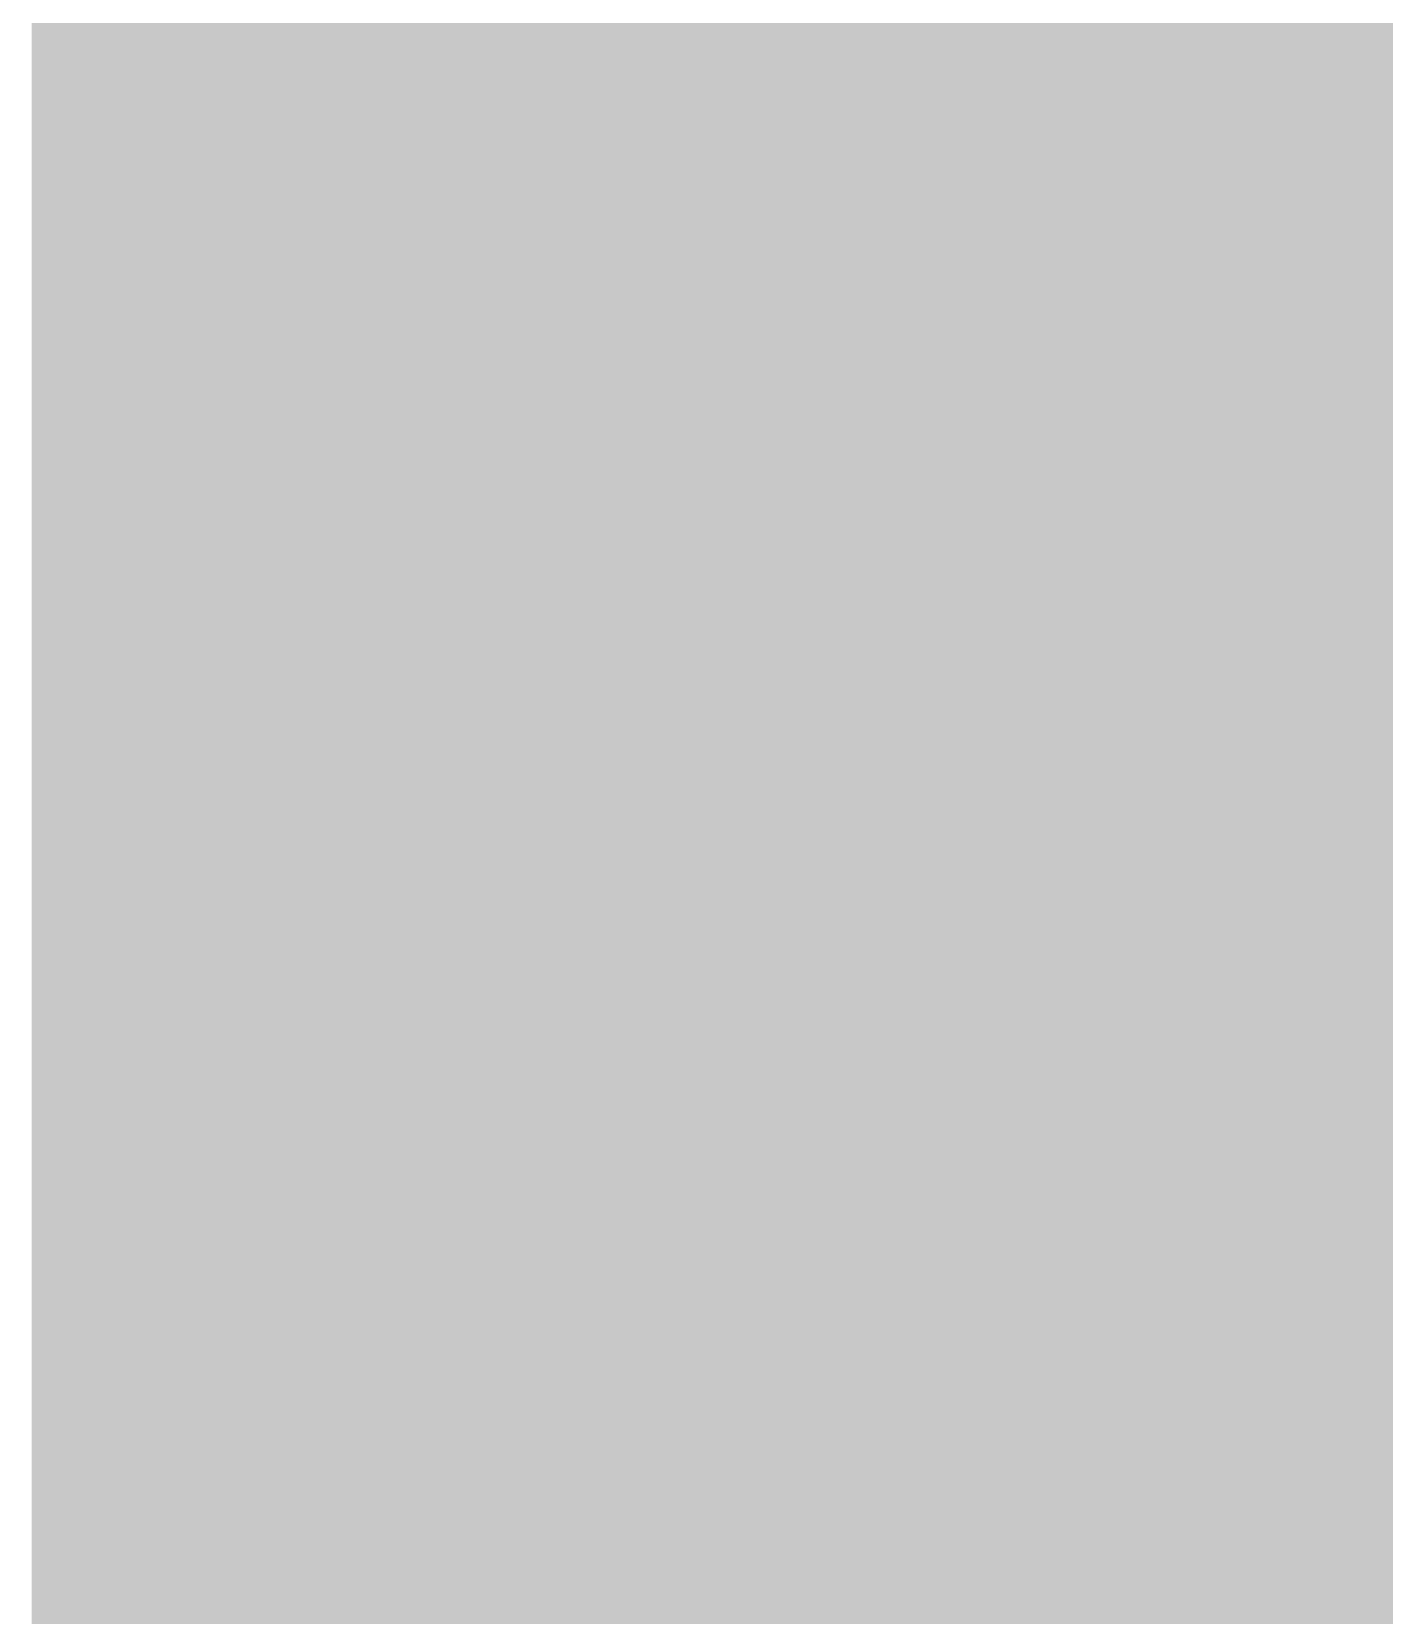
# Model space of a CAD drawing. Extents: x -0.1 to 65.1, y -1.2 to 30.1.
# Drawn here: x 34.795 to 35.0877, y 5.6083 to 5.9512 of the extents above; entities that cross this region are included whole.
import ezdxf

# ---------------------------------------------------------------- set-up
doc = ezdxf.new("R2010")
doc.units = 0
doc.header["$MEASUREMENT"] = 0
doc.layers.get('0').update_dxf_attribs({"linetype": 'CONTINUOUS'})
doc.layers.add('2D_LINE_126', color=7, linetype='CONTINUOUS')

# ---------------------------------------------------------------- blocks, each defined once
blk = doc.blocks.new('DRAWING_63')
at = {"layer": '2D_LINE_126', "const_width": 0.0254}
for points in [[(4.4577, -1.90881), (4.4577, -1.89738), (4.4577, -1.88595), (4.4577, -1.87452), (4.4577, -1.86309), (4.4577, -1.85166), (4.4577, -1.84023), (4.4577, -1.8288), (4.4577, -1.81737), (4.4577, -1.80594), (4.4577, -1.79451), (4.4577, -1.78308), (4.4577, -1.77165), (4.4577, -1.76022), (4.4577, -1.74879), (4.4577, -1.73736), (4.4577, -1.72593), (4.4577, -1.7145), (4.4577, -1.70307), (4.4577, -1.69164), (4.4577, -1.68021), (4.4577, -1.66878), (4.4577, -1.65735), (4.4577, -1.64592), (4.4577, -1.63449), (4.4577, -1.62306), (4.4577, -1.61163), (4.4577, -1.6002), (4.4577, -1.58877), (4.4577, -1.57734), (4.4577, -1.56591), (4.4577, -1.55448), (4.4577, -1.54305), (4.4577, -1.53162)], [(4.46913, -1.90881), (4.46913, -1.89738), (4.46913, -1.88595), (4.46913, -1.87452), (4.46913, -1.86309), (4.46913, -1.85166), (4.46913, -1.84023), (4.46913, -1.8288), (4.46913, -1.81737), (4.46913, -1.80594), (4.46913, -1.79451), (4.46913, -1.78308), (4.46913, -1.77165), (4.46913, -1.76022), (4.46913, -1.74879), (4.46913, -1.73736), (4.46913, -1.72593), (4.46913, -1.7145), (4.46913, -1.70307), (4.46913, -1.69164), (4.46913, -1.68021), (4.46913, -1.66878), (4.46913, -1.65735), (4.46913, -1.64592), (4.46913, -1.63449), (4.46913, -1.62306), (4.46913, -1.61163), (4.46913, -1.6002), (4.46913, -1.58877), (4.46913, -1.57734), (4.46913, -1.56591), (4.46913, -1.55448), (4.46913, -1.54305), (4.46913, -1.53162)], [(4.48056, -1.90881), (4.48056, -1.89738), (4.48056, -1.88595), (4.48056, -1.87452), (4.48056, -1.86309), (4.48056, -1.85166), (4.48056, -1.84023), (4.48056, -1.8288), (4.48056, -1.81737), (4.48056, -1.80594), (4.48056, -1.79451), (4.48056, -1.78308), (4.48056, -1.77165), (4.48056, -1.76022), (4.48056, -1.74879), (4.48056, -1.73736), (4.48056, -1.72593), (4.48056, -1.7145), (4.48056, -1.70307), (4.48056, -1.69164), (4.48056, -1.68021), (4.48056, -1.66878), (4.48056, -1.65735), (4.48056, -1.64592), (4.48056, -1.63449), (4.48056, -1.62306), (4.48056, -1.61163), (4.48056, -1.6002), (4.48056, -1.58877), (4.48056, -1.57734), (4.48056, -1.56591), (4.48056, -1.55448), (4.48056, -1.54305), (4.48056, -1.53162)], [(4.49199, -1.90881), (4.49199, -1.89738), (4.49199, -1.88595), (4.49199, -1.87452), (4.49199, -1.86309), (4.49199, -1.85166), (4.49199, -1.84023), (4.49199, -1.8288), (4.49199, -1.81737), (4.49199, -1.80594), (4.49199, -1.79451), (4.49199, -1.78308), (4.49199, -1.77165), (4.49199, -1.76022), (4.49199, -1.74879), (4.49199, -1.73736), (4.49199, -1.72593), (4.49199, -1.7145), (4.49199, -1.70307), (4.49199, -1.69164), (4.49199, -1.68021), (4.49199, -1.66878), (4.49199, -1.65735), (4.49199, -1.64592), (4.49199, -1.63449), (4.49199, -1.62306), (4.49199, -1.61163), (4.49199, -1.6002), (4.49199, -1.58877), (4.49199, -1.57734), (4.49199, -1.56591), (4.49199, -1.55448), (4.49199, -1.54305), (4.49199, -1.53162)], [(4.50342, -1.90881), (4.50342, -1.89738), (4.50342, -1.88595), (4.50342, -1.87452), (4.50342, -1.86309), (4.50342, -1.85166), (4.50342, -1.84023), (4.50342, -1.8288), (4.50342, -1.81737), (4.50342, -1.80594), (4.50342, -1.79451), (4.50342, -1.78308), (4.50342, -1.77165), (4.50342, -1.76022), (4.50342, -1.74879), (4.50342, -1.73736), (4.50342, -1.72593), (4.50342, -1.7145), (4.50342, -1.70307), (4.50342, -1.69164), (4.50342, -1.68021), (4.50342, -1.66878), (4.50342, -1.65735), (4.50342, -1.64592), (4.50342, -1.63449), (4.50342, -1.62306), (4.50342, -1.61163), (4.50342, -1.6002), (4.50342, -1.58877), (4.50342, -1.57734), (4.50342, -1.56591), (4.50342, -1.55448), (4.50342, -1.54305), (4.50342, -1.53162)], [(4.51485, -1.90881), (4.51485, -1.89738), (4.51485, -1.88595), (4.51485, -1.87452), (4.51485, -1.86309), (4.51485, -1.85166), (4.51485, -1.84023), (4.51485, -1.8288), (4.51485, -1.81737), (4.51485, -1.80594), (4.51485, -1.79451), (4.51485, -1.78308), (4.51485, -1.77165), (4.51485, -1.76022), (4.51485, -1.74879), (4.51485, -1.73736), (4.51485, -1.72593), (4.51485, -1.7145), (4.51485, -1.70307), (4.51485, -1.69164), (4.51485, -1.68021), (4.51485, -1.66878), (4.51485, -1.65735), (4.51485, -1.64592), (4.51485, -1.63449), (4.51485, -1.62306), (4.51485, -1.61163), (4.51485, -1.6002), (4.51485, -1.58877), (4.51485, -1.57734), (4.51485, -1.56591), (4.51485, -1.55448), (4.51485, -1.54305), (4.51485, -1.53162)], [(4.52628, -1.90881), (4.52628, -1.89738), (4.52628, -1.88595), (4.52628, -1.87452), (4.52628, -1.86309), (4.52628, -1.85166), (4.52628, -1.84023), (4.52628, -1.8288), (4.52628, -1.81737), (4.52628, -1.80594), (4.52628, -1.79451), (4.52628, -1.78308), (4.52628, -1.77165), (4.52628, -1.76022), (4.52628, -1.74879), (4.52628, -1.73736), (4.52628, -1.72593), (4.52628, -1.7145), (4.52628, -1.70307), (4.52628, -1.69164), (4.52628, -1.68021), (4.52628, -1.66878), (4.52628, -1.65735), (4.52628, -1.64592), (4.52628, -1.63449), (4.52628, -1.62306), (4.52628, -1.61163), (4.52628, -1.6002), (4.52628, -1.58877), (4.52628, -1.57734), (4.52628, -1.56591), (4.52628, -1.55448), (4.52628, -1.54305), (4.52628, -1.53162)], [(4.53771, -1.90881), (4.53771, -1.89738), (4.53771, -1.88595), (4.53771, -1.87452), (4.53771, -1.86309), (4.53771, -1.85166), (4.53771, -1.84023), (4.53771, -1.8288), (4.53771, -1.81737), (4.53771, -1.80594), (4.53771, -1.79451), (4.53771, -1.78308), (4.53771, -1.77165), (4.53771, -1.76022), (4.53771, -1.74879), (4.53771, -1.73736), (4.53771, -1.72593), (4.53771, -1.7145), (4.53771, -1.70307), (4.53771, -1.69164), (4.53771, -1.68021), (4.53771, -1.66878), (4.53771, -1.65735), (4.53771, -1.64592), (4.53771, -1.63449), (4.53771, -1.62306), (4.53771, -1.61163), (4.53771, -1.6002), (4.53771, -1.58877), (4.53771, -1.57734), (4.53771, -1.56591), (4.53771, -1.55448), (4.53771, -1.54305), (4.53771, -1.53162)], [(4.54914, -1.90881), (4.54914, -1.89738), (4.54914, -1.88595), (4.54914, -1.87452), (4.54914, -1.86309), (4.54914, -1.85166), (4.54914, -1.84023), (4.54914, -1.8288), (4.54914, -1.81737), (4.54914, -1.80594), (4.54914, -1.79451), (4.54914, -1.78308), (4.54914, -1.77165), (4.54914, -1.76022), (4.54914, -1.74879), (4.54914, -1.73736), (4.54914, -1.72593), (4.54914, -1.7145), (4.54914, -1.70307), (4.54914, -1.69164), (4.54914, -1.68021), (4.54914, -1.66878), (4.54914, -1.65735), (4.54914, -1.64592), (4.54914, -1.63449), (4.54914, -1.62306), (4.54914, -1.61163), (4.54914, -1.6002), (4.54914, -1.58877), (4.54914, -1.57734), (4.54914, -1.56591), (4.54914, -1.55448), (4.54914, -1.54305), (4.54914, -1.53162)], [(4.56057, -1.90881), (4.56057, -1.89738), (4.56057, -1.88595), (4.56057, -1.87452), (4.56057, -1.86309), (4.56057, -1.85166), (4.56057, -1.84023), (4.56057, -1.8288), (4.56057, -1.81737), (4.56057, -1.80594), (4.56057, -1.79451), (4.56057, -1.78308), (4.56057, -1.77165), (4.56057, -1.76022), (4.56057, -1.74879), (4.56057, -1.73736), (4.56057, -1.72593), (4.56057, -1.7145), (4.56057, -1.70307), (4.56057, -1.69164), (4.56057, -1.68021), (4.56057, -1.66878), (4.56057, -1.65735), (4.56057, -1.64592), (4.56057, -1.63449), (4.56057, -1.62306), (4.56057, -1.61163), (4.56057, -1.6002), (4.56057, -1.58877), (4.56057, -1.57734), (4.56057, -1.56591), (4.56057, -1.55448), (4.56057, -1.54305), (4.56057, -1.53162)], [(4.572, -1.90881), (4.572, -1.89738), (4.572, -1.88595), (4.572, -1.87452), (4.572, -1.86309), (4.572, -1.85166), (4.572, -1.84023), (4.572, -1.8288), (4.572, -1.81737), (4.572, -1.80594), (4.572, -1.79451), (4.572, -1.78308), (4.572, -1.77165), (4.572, -1.76022), (4.572, -1.74879), (4.572, -1.73736), (4.572, -1.72593), (4.572, -1.7145), (4.572, -1.70307), (4.572, -1.69164), (4.572, -1.68021), (4.572, -1.66878), (4.572, -1.65735), (4.572, -1.64592), (4.572, -1.63449), (4.572, -1.62306), (4.572, -1.61163), (4.572, -1.6002), (4.572, -1.58877), (4.572, -1.57734), (4.572, -1.56591), (4.572, -1.55448), (4.572, -1.54305), (4.572, -1.53162)], [(4.58343, -1.90881), (4.58343, -1.89738), (4.58343, -1.88595), (4.58343, -1.87452), (4.58343, -1.86309), (4.58343, -1.85166), (4.58343, -1.84023), (4.58343, -1.8288), (4.58343, -1.81737), (4.58343, -1.80594), (4.58343, -1.79451), (4.58343, -1.78308), (4.58343, -1.77165), (4.58343, -1.76022), (4.58343, -1.74879), (4.58343, -1.73736), (4.58343, -1.72593), (4.58343, -1.7145), (4.58343, -1.70307), (4.58343, -1.69164), (4.58343, -1.68021), (4.58343, -1.66878), (4.58343, -1.65735), (4.58343, -1.64592), (4.58343, -1.63449), (4.58343, -1.62306), (4.58343, -1.61163), (4.58343, -1.6002), (4.58343, -1.58877), (4.58343, -1.57734), (4.58343, -1.56591), (4.58343, -1.55448), (4.58343, -1.54305), (4.58343, -1.53162)], [(4.59486, -1.90881), (4.59486, -1.89738), (4.59486, -1.88595), (4.59486, -1.87452), (4.59486, -1.86309), (4.59486, -1.85166), (4.59486, -1.84023), (4.59486, -1.8288), (4.59486, -1.81737), (4.59486, -1.80594), (4.59486, -1.79451), (4.59486, -1.78308), (4.59486, -1.77165), (4.59486, -1.76022), (4.59486, -1.74879), (4.59486, -1.73736), (4.59486, -1.72593), (4.59486, -1.7145), (4.59486, -1.70307), (4.59486, -1.69164), (4.59486, -1.68021), (4.59486, -1.66878), (4.59486, -1.65735), (4.59486, -1.64592), (4.59486, -1.63449), (4.59486, -1.62306), (4.59486, -1.61163), (4.59486, -1.6002), (4.59486, -1.58877), (4.59486, -1.57734), (4.59486, -1.56591), (4.59486, -1.55448), (4.59486, -1.54305), (4.59486, -1.53162)], [(4.60629, -1.90881), (4.60629, -1.89738), (4.60629, -1.88595), (4.60629, -1.87452), (4.60629, -1.86309), (4.60629, -1.85166), (4.60629, -1.84023), (4.60629, -1.8288), (4.60629, -1.81737), (4.60629, -1.80594), (4.60629, -1.79451), (4.60629, -1.78308), (4.60629, -1.77165), (4.60629, -1.76022), (4.60629, -1.74879), (4.60629, -1.73736), (4.60629, -1.72593), (4.60629, -1.7145), (4.60629, -1.70307), (4.60629, -1.69164), (4.60629, -1.68021), (4.60629, -1.66878), (4.60629, -1.65735), (4.60629, -1.64592), (4.60629, -1.63449), (4.60629, -1.62306), (4.60629, -1.61163), (4.60629, -1.6002), (4.60629, -1.58877), (4.60629, -1.57734), (4.60629, -1.56591), (4.60629, -1.55448), (4.60629, -1.54305), (4.60629, -1.53162)], [(4.61772, -1.90881), (4.61772, -1.89738), (4.61772, -1.88595), (4.61772, -1.87452), (4.61772, -1.86309), (4.61772, -1.85166), (4.61772, -1.84023), (4.61772, -1.8288), (4.61772, -1.81737), (4.61772, -1.80594), (4.61772, -1.79451), (4.61772, -1.78308), (4.61772, -1.77165), (4.61772, -1.76022), (4.61772, -1.74879), (4.61772, -1.73736), (4.61772, -1.72593), (4.61772, -1.7145), (4.61772, -1.70307), (4.61772, -1.69164), (4.61772, -1.68021), (4.61772, -1.66878), (4.61772, -1.65735), (4.61772, -1.64592), (4.61772, -1.63449), (4.61772, -1.62306), (4.61772, -1.61163), (4.61772, -1.6002), (4.61772, -1.58877), (4.61772, -1.57734), (4.61772, -1.56591), (4.61772, -1.55448), (4.61772, -1.54305), (4.61772, -1.53162)], [(4.62915, -1.90881), (4.62915, -1.89738), (4.62915, -1.88595), (4.62915, -1.87452), (4.62915, -1.86309), (4.62915, -1.85166), (4.62915, -1.84023), (4.62915, -1.8288), (4.62915, -1.81737), (4.62915, -1.80594), (4.62915, -1.79451), (4.62915, -1.78308), (4.62915, -1.77165), (4.62915, -1.76022), (4.62915, -1.74879), (4.62915, -1.73736), (4.62915, -1.72593), (4.62915, -1.7145), (4.62915, -1.70307), (4.62915, -1.69164), (4.62915, -1.68021), (4.62915, -1.66878), (4.62915, -1.65735), (4.62915, -1.64592), (4.62915, -1.63449), (4.62915, -1.62306), (4.62915, -1.61163), (4.62915, -1.6002), (4.62915, -1.58877), (4.62915, -1.57734), (4.62915, -1.56591), (4.62915, -1.55448), (4.62915, -1.54305), (4.62915, -1.53162)], [(4.64058, -1.90881), (4.64058, -1.89738), (4.64058, -1.88595), (4.64058, -1.87452), (4.64058, -1.86309), (4.64058, -1.85166), (4.64058, -1.84023), (4.64058, -1.8288), (4.64058, -1.81737), (4.64058, -1.80594), (4.64058, -1.79451), (4.64058, -1.78308), (4.64058, -1.77165), (4.64058, -1.76022), (4.64058, -1.74879), (4.64058, -1.73736), (4.64058, -1.72593), (4.64058, -1.7145), (4.64058, -1.70307), (4.64058, -1.69164), (4.64058, -1.68021), (4.64058, -1.66878), (4.64058, -1.65735), (4.64058, -1.64592), (4.64058, -1.63449), (4.64058, -1.62306), (4.64058, -1.61163), (4.64058, -1.6002), (4.64058, -1.58877), (4.64058, -1.57734), (4.64058, -1.56591), (4.64058, -1.55448), (4.64058, -1.54305), (4.64058, -1.53162)], [(4.65201, -1.90881), (4.65201, -1.89738), (4.65201, -1.88595), (4.65201, -1.87452), (4.65201, -1.86309), (4.65201, -1.85166), (4.65201, -1.84023), (4.65201, -1.8288), (4.65201, -1.81737), (4.65201, -1.80594), (4.65201, -1.79451), (4.65201, -1.78308), (4.65201, -1.77165), (4.65201, -1.76022), (4.65201, -1.74879), (4.65201, -1.73736), (4.65201, -1.72593), (4.65201, -1.7145), (4.65201, -1.70307), (4.65201, -1.69164), (4.65201, -1.68021), (4.65201, -1.66878), (4.65201, -1.65735), (4.65201, -1.64592), (4.65201, -1.63449), (4.65201, -1.62306), (4.65201, -1.61163), (4.65201, -1.6002), (4.65201, -1.58877), (4.65201, -1.57734), (4.65201, -1.56591), (4.65201, -1.55448), (4.65201, -1.54305), (4.65201, -1.53162)], [(4.66344, -1.90881), (4.66344, -1.89738), (4.66344, -1.88595), (4.66344, -1.87452), (4.66344, -1.86309), (4.66344, -1.85166), (4.66344, -1.84023), (4.66344, -1.8288), (4.66344, -1.81737), (4.66344, -1.80594), (4.66344, -1.79451), (4.66344, -1.78308), (4.66344, -1.77165), (4.66344, -1.76022), (4.66344, -1.74879), (4.66344, -1.73736), (4.66344, -1.72593), (4.66344, -1.7145), (4.66344, -1.70307), (4.66344, -1.69164), (4.66344, -1.68021), (4.66344, -1.66878), (4.66344, -1.65735), (4.66344, -1.64592), (4.66344, -1.63449), (4.66344, -1.62306), (4.66344, -1.61163), (4.66344, -1.6002), (4.66344, -1.58877), (4.66344, -1.57734), (4.66344, -1.56591), (4.66344, -1.55448), (4.66344, -1.54305), (4.66344, -1.53162)], [(4.67487, -1.90881), (4.67487, -1.89738), (4.67487, -1.88595), (4.67487, -1.87452), (4.67487, -1.86309), (4.67487, -1.85166), (4.67487, -1.84023), (4.67487, -1.8288), (4.67487, -1.81737), (4.67487, -1.80594), (4.67487, -1.79451), (4.67487, -1.78308), (4.67487, -1.77165), (4.67487, -1.76022), (4.67487, -1.74879), (4.67487, -1.73736), (4.67487, -1.72593), (4.67487, -1.7145), (4.67487, -1.70307), (4.67487, -1.69164), (4.67487, -1.68021), (4.67487, -1.66878), (4.67487, -1.65735), (4.67487, -1.64592), (4.67487, -1.63449), (4.67487, -1.62306), (4.67487, -1.61163), (4.67487, -1.6002), (4.67487, -1.58877), (4.67487, -1.57734), (4.67487, -1.56591), (4.67487, -1.55448), (4.67487, -1.54305), (4.67487, -1.53162)], [(4.6863, -1.90881), (4.6863, -1.89738), (4.6863, -1.88595), (4.6863, -1.87452), (4.6863, -1.86309), (4.6863, -1.85166), (4.6863, -1.84023), (4.6863, -1.8288), (4.6863, -1.81737), (4.6863, -1.80594), (4.6863, -1.79451), (4.6863, -1.78308), (4.6863, -1.77165), (4.6863, -1.76022), (4.6863, -1.74879), (4.6863, -1.73736), (4.6863, -1.72593), (4.6863, -1.7145), (4.6863, -1.70307), (4.6863, -1.69164), (4.6863, -1.68021), (4.6863, -1.66878), (4.6863, -1.65735), (4.6863, -1.64592), (4.6863, -1.63449), (4.6863, -1.62306), (4.6863, -1.61163), (4.6863, -1.6002), (4.6863, -1.58877), (4.6863, -1.57734), (4.6863, -1.56591), (4.6863, -1.55448), (4.6863, -1.54305), (4.6863, -1.53162)], [(4.74345, -1.90881), (4.74345, -1.89738), (4.74345, -1.88595), (4.74345, -1.87452), (4.74345, -1.86309), (4.74345, -1.85166), (4.74345, -1.84023), (4.74345, -1.8288), (4.74345, -1.81737), (4.74345, -1.80594), (4.74345, -1.79451), (4.74345, -1.78308), (4.74345, -1.77165), (4.74345, -1.76022), (4.74345, -1.74879), (4.74345, -1.73736), (4.74345, -1.72593), (4.74345, -1.7145), (4.74345, -1.70307), (4.74345, -1.69164), (4.74345, -1.68021), (4.74345, -1.66878), (4.74345, -1.65735), (4.74345, -1.64592), (4.74345, -1.63449), (4.74345, -1.62306), (4.74345, -1.61163), (4.74345, -1.6002), (4.74345, -1.58877), (4.74345, -1.57734), (4.74345, -1.56591), (4.74345, -1.55448), (4.74345, -1.54305), (4.74345, -1.53162)], [(4.70916, -1.90881), (4.70916, -1.89738), (4.70916, -1.88595), (4.70916, -1.87452), (4.70916, -1.86309), (4.70916, -1.85166), (4.70916, -1.84023), (4.70916, -1.8288), (4.70916, -1.81737), (4.70916, -1.80594), (4.70916, -1.79451), (4.70916, -1.78308), (4.70916, -1.77165), (4.70916, -1.76022), (4.70916, -1.74879), (4.70916, -1.73736), (4.70916, -1.72593), (4.70916, -1.7145), (4.70916, -1.70307), (4.70916, -1.69164), (4.70916, -1.68021), (4.70916, -1.66878), (4.70916, -1.65735), (4.70916, -1.64592), (4.70916, -1.63449), (4.70916, -1.62306), (4.70916, -1.61163), (4.70916, -1.6002), (4.70916, -1.58877), (4.70916, -1.57734), (4.70916, -1.56591), (4.70916, -1.55448), (4.70916, -1.54305), (4.70916, -1.53162)], [(4.72059, -1.90881), (4.72059, -1.89738), (4.72059, -1.88595), (4.72059, -1.87452), (4.72059, -1.86309), (4.72059, -1.85166), (4.72059, -1.84023), (4.72059, -1.8288), (4.72059, -1.81737), (4.72059, -1.80594), (4.72059, -1.79451), (4.72059, -1.78308), (4.72059, -1.77165), (4.72059, -1.76022), (4.72059, -1.74879), (4.72059, -1.73736), (4.72059, -1.72593), (4.72059, -1.7145), (4.72059, -1.70307), (4.72059, -1.69164), (4.72059, -1.68021), (4.72059, -1.66878), (4.72059, -1.65735), (4.72059, -1.64592), (4.72059, -1.63449), (4.72059, -1.62306), (4.72059, -1.61163), (4.72059, -1.6002), (4.72059, -1.58877), (4.72059, -1.57734), (4.72059, -1.56591), (4.72059, -1.55448), (4.72059, -1.54305), (4.72059, -1.53162)], [(4.73202, -1.90881), (4.73202, -1.89738), (4.73202, -1.88595), (4.73202, -1.87452), (4.73202, -1.86309), (4.73202, -1.85166), (4.73202, -1.84023), (4.73202, -1.8288), (4.73202, -1.81737), (4.73202, -1.80594), (4.73202, -1.79451), (4.73202, -1.78308), (4.73202, -1.77165), (4.73202, -1.76022), (4.73202, -1.74879), (4.73202, -1.73736), (4.73202, -1.72593), (4.73202, -1.7145), (4.73202, -1.70307), (4.73202, -1.69164), (4.73202, -1.68021), (4.73202, -1.66878), (4.73202, -1.65735), (4.73202, -1.64592), (4.73202, -1.63449), (4.73202, -1.62306), (4.73202, -1.61163), (4.73202, -1.6002), (4.73202, -1.58877), (4.73202, -1.57734), (4.73202, -1.56591), (4.73202, -1.55448), (4.73202, -1.54305), (4.73202, -1.53162)], [(4.75488, -1.54305), (4.74345, -1.54305), (4.73202, -1.54305), (4.72059, -1.54305), (4.70916, -1.54305), (4.69773, -1.54305), (4.69773, -1.53162)], [(4.75488, -1.55448), (4.74345, -1.55448), (4.73202, -1.55448), (4.72059, -1.55448), (4.70916, -1.55448), (4.69773, -1.55448), (4.69773, -1.54305), (4.6863, -1.54305), (4.67487, -1.54305), (4.66344, -1.54305), (4.65201, -1.54305), (4.64058, -1.54305), (4.62915, -1.54305), (4.61772, -1.54305), (4.60629, -1.54305), (4.59486, -1.54305), (4.58343, -1.54305), (4.572, -1.54305), (4.56057, -1.54305), (4.54914, -1.54305), (4.53771, -1.54305), (4.52628, -1.54305), (4.51485, -1.54305), (4.50342, -1.54305), (4.49199, -1.54305), (4.48056, -1.54305), (4.46913, -1.54305), (4.4577, -1.54305)], [(4.75488, -1.56591), (4.74345, -1.56591), (4.73202, -1.56591), (4.72059, -1.56591), (4.70916, -1.56591), (4.69773, -1.56591), (4.69773, -1.55448), (4.6863, -1.55448), (4.67487, -1.55448), (4.66344, -1.55448), (4.65201, -1.55448), (4.64058, -1.55448), (4.62915, -1.55448), (4.61772, -1.55448), (4.60629, -1.55448), (4.59486, -1.55448), (4.58343, -1.55448), (4.572, -1.55448), (4.56057, -1.55448), (4.54914, -1.55448), (4.53771, -1.55448), (4.52628, -1.55448), (4.51485, -1.55448), (4.50342, -1.55448), (4.49199, -1.55448), (4.48056, -1.55448), (4.46913, -1.55448), (4.4577, -1.55448)], [(4.75488, -1.57734), (4.74345, -1.57734), (4.73202, -1.57734), (4.72059, -1.57734), (4.70916, -1.57734), (4.69773, -1.57734), (4.69773, -1.56591), (4.6863, -1.56591), (4.67487, -1.56591), (4.66344, -1.56591), (4.65201, -1.56591), (4.64058, -1.56591), (4.62915, -1.56591), (4.61772, -1.56591), (4.60629, -1.56591), (4.59486, -1.56591), (4.58343, -1.56591), (4.572, -1.56591), (4.56057, -1.56591), (4.54914, -1.56591), (4.53771, -1.56591), (4.52628, -1.56591), (4.51485, -1.56591), (4.50342, -1.56591), (4.49199, -1.56591), (4.48056, -1.56591), (4.46913, -1.56591), (4.4577, -1.56591)], [(4.75488, -1.58877), (4.74345, -1.58877), (4.73202, -1.58877), (4.72059, -1.58877), (4.70916, -1.58877), (4.69773, -1.58877), (4.69773, -1.57734), (4.6863, -1.57734), (4.67487, -1.57734), (4.66344, -1.57734), (4.65201, -1.57734), (4.64058, -1.57734), (4.62915, -1.57734), (4.61772, -1.57734), (4.60629, -1.57734), (4.59486, -1.57734), (4.58343, -1.57734), (4.572, -1.57734), (4.56057, -1.57734), (4.54914, -1.57734), (4.53771, -1.57734), (4.52628, -1.57734), (4.51485, -1.57734), (4.50342, -1.57734), (4.49199, -1.57734), (4.48056, -1.57734), (4.46913, -1.57734), (4.4577, -1.57734)], [(4.75488, -1.6002), (4.74345, -1.6002), (4.73202, -1.6002), (4.72059, -1.6002), (4.70916, -1.6002), (4.69773, -1.6002), (4.69773, -1.58877), (4.6863, -1.58877), (4.67487, -1.58877), (4.66344, -1.58877), (4.65201, -1.58877), (4.64058, -1.58877), (4.62915, -1.58877), (4.61772, -1.58877), (4.60629, -1.58877), (4.59486, -1.58877), (4.58343, -1.58877), (4.572, -1.58877), (4.56057, -1.58877), (4.54914, -1.58877), (4.53771, -1.58877), (4.52628, -1.58877), (4.51485, -1.58877), (4.50342, -1.58877), (4.49199, -1.58877), (4.48056, -1.58877), (4.46913, -1.58877), (4.4577, -1.58877)], [(4.75488, -1.61163), (4.74345, -1.61163), (4.73202, -1.61163), (4.72059, -1.61163), (4.70916, -1.61163), (4.69773, -1.61163), (4.69773, -1.6002), (4.6863, -1.6002), (4.67487, -1.6002), (4.66344, -1.6002), (4.65201, -1.6002), (4.64058, -1.6002), (4.62915, -1.6002), (4.61772, -1.6002), (4.60629, -1.6002), (4.59486, -1.6002), (4.58343, -1.6002), (4.572, -1.6002), (4.56057, -1.6002), (4.54914, -1.6002), (4.53771, -1.6002), (4.52628, -1.6002), (4.51485, -1.6002), (4.50342, -1.6002), (4.49199, -1.6002), (4.48056, -1.6002), (4.46913, -1.6002), (4.4577, -1.6002)], [(4.75488, -1.62306), (4.74345, -1.62306), (4.73202, -1.62306), (4.72059, -1.62306), (4.70916, -1.62306), (4.69773, -1.62306), (4.69773, -1.61163), (4.6863, -1.61163), (4.67487, -1.61163), (4.66344, -1.61163), (4.65201, -1.61163), (4.64058, -1.61163), (4.62915, -1.61163), (4.61772, -1.61163), (4.60629, -1.61163), (4.59486, -1.61163), (4.58343, -1.61163), (4.572, -1.61163), (4.56057, -1.61163), (4.54914, -1.61163), (4.53771, -1.61163), (4.52628, -1.61163), (4.51485, -1.61163), (4.50342, -1.61163), (4.49199, -1.61163), (4.48056, -1.61163), (4.46913, -1.61163), (4.4577, -1.61163)], [(4.75488, -1.63449), (4.74345, -1.63449), (4.73202, -1.63449), (4.72059, -1.63449), (4.70916, -1.63449), (4.69773, -1.63449), (4.69773, -1.62306), (4.6863, -1.62306), (4.67487, -1.62306), (4.66344, -1.62306), (4.65201, -1.62306), (4.64058, -1.62306), (4.62915, -1.62306), (4.61772, -1.62306), (4.60629, -1.62306), (4.59486, -1.62306), (4.58343, -1.62306), (4.572, -1.62306), (4.56057, -1.62306), (4.54914, -1.62306), (4.53771, -1.62306), (4.52628, -1.62306), (4.51485, -1.62306), (4.50342, -1.62306), (4.49199, -1.62306), (4.48056, -1.62306), (4.46913, -1.62306), (4.4577, -1.62306)], [(4.75488, -1.64592), (4.74345, -1.64592), (4.73202, -1.64592), (4.72059, -1.64592), (4.70916, -1.64592), (4.69773, -1.64592), (4.69773, -1.63449), (4.6863, -1.63449), (4.67487, -1.63449), (4.66344, -1.63449), (4.65201, -1.63449), (4.64058, -1.63449), (4.62915, -1.63449), (4.61772, -1.63449), (4.60629, -1.63449), (4.59486, -1.63449), (4.58343, -1.63449), (4.572, -1.63449), (4.56057, -1.63449), (4.54914, -1.63449), (4.53771, -1.63449), (4.52628, -1.63449), (4.51485, -1.63449), (4.50342, -1.63449), (4.49199, -1.63449), (4.48056, -1.63449), (4.46913, -1.63449), (4.4577, -1.63449)], [(4.75488, -1.65735), (4.74345, -1.65735), (4.73202, -1.65735), (4.72059, -1.65735), (4.70916, -1.65735), (4.69773, -1.65735), (4.69773, -1.64592), (4.6863, -1.64592), (4.67487, -1.64592), (4.66344, -1.64592), (4.65201, -1.64592), (4.64058, -1.64592), (4.62915, -1.64592), (4.61772, -1.64592), (4.60629, -1.64592), (4.59486, -1.64592), (4.58343, -1.64592), (4.572, -1.64592), (4.56057, -1.64592), (4.54914, -1.64592), (4.53771, -1.64592), (4.52628, -1.64592), (4.51485, -1.64592), (4.50342, -1.64592), (4.49199, -1.64592), (4.48056, -1.64592), (4.46913, -1.64592), (4.4577, -1.64592)], [(4.75488, -1.66878), (4.74345, -1.66878), (4.73202, -1.66878), (4.72059, -1.66878), (4.70916, -1.66878), (4.69773, -1.66878), (4.69773, -1.65735), (4.6863, -1.65735), (4.67487, -1.65735), (4.66344, -1.65735), (4.65201, -1.65735), (4.64058, -1.65735), (4.62915, -1.65735), (4.61772, -1.65735), (4.60629, -1.65735), (4.59486, -1.65735), (4.58343, -1.65735), (4.572, -1.65735), (4.56057, -1.65735), (4.54914, -1.65735), (4.53771, -1.65735), (4.52628, -1.65735), (4.51485, -1.65735), (4.50342, -1.65735), (4.49199, -1.65735), (4.48056, -1.65735), (4.46913, -1.65735), (4.4577, -1.65735)], [(4.75488, -1.68021), (4.74345, -1.68021), (4.73202, -1.68021), (4.72059, -1.68021), (4.70916, -1.68021), (4.69773, -1.68021), (4.69773, -1.66878), (4.6863, -1.66878), (4.67487, -1.66878), (4.66344, -1.66878), (4.65201, -1.66878), (4.64058, -1.66878), (4.62915, -1.66878), (4.61772, -1.66878), (4.60629, -1.66878), (4.59486, -1.66878), (4.58343, -1.66878), (4.572, -1.66878), (4.56057, -1.66878), (4.54914, -1.66878), (4.53771, -1.66878), (4.52628, -1.66878), (4.51485, -1.66878), (4.50342, -1.66878), (4.49199, -1.66878), (4.48056, -1.66878), (4.46913, -1.66878), (4.4577, -1.66878)], [(4.75488, -1.69164), (4.74345, -1.69164), (4.73202, -1.69164), (4.72059, -1.69164), (4.70916, -1.69164), (4.69773, -1.69164), (4.69773, -1.68021), (4.6863, -1.68021), (4.67487, -1.68021), (4.66344, -1.68021), (4.65201, -1.68021), (4.64058, -1.68021), (4.62915, -1.68021), (4.61772, -1.68021), (4.60629, -1.68021), (4.59486, -1.68021), (4.58343, -1.68021), (4.572, -1.68021), (4.56057, -1.68021), (4.54914, -1.68021), (4.53771, -1.68021), (4.52628, -1.68021), (4.51485, -1.68021), (4.50342, -1.68021), (4.49199, -1.68021), (4.48056, -1.68021), (4.46913, -1.68021), (4.4577, -1.68021)], [(4.75488, -1.70307), (4.74345, -1.70307), (4.73202, -1.70307), (4.72059, -1.70307), (4.70916, -1.70307), (4.69773, -1.70307), (4.69773, -1.69164), (4.6863, -1.69164), (4.67487, -1.69164), (4.66344, -1.69164), (4.65201, -1.69164), (4.64058, -1.69164), (4.62915, -1.69164), (4.61772, -1.69164), (4.60629, -1.69164), (4.59486, -1.69164), (4.58343, -1.69164), (4.572, -1.69164), (4.56057, -1.69164), (4.54914, -1.69164), (4.53771, -1.69164), (4.52628, -1.69164), (4.51485, -1.69164), (4.50342, -1.69164), (4.49199, -1.69164), (4.48056, -1.69164), (4.46913, -1.69164), (4.4577, -1.69164)], [(4.75488, -1.7145), (4.74345, -1.7145), (4.73202, -1.7145), (4.72059, -1.7145), (4.70916, -1.7145), (4.69773, -1.7145), (4.69773, -1.70307), (4.6863, -1.70307), (4.67487, -1.70307), (4.66344, -1.70307), (4.65201, -1.70307), (4.64058, -1.70307), (4.62915, -1.70307), (4.61772, -1.70307), (4.60629, -1.70307), (4.59486, -1.70307), (4.58343, -1.70307), (4.572, -1.70307), (4.56057, -1.70307), (4.54914, -1.70307), (4.53771, -1.70307), (4.52628, -1.70307), (4.51485, -1.70307), (4.50342, -1.70307), (4.49199, -1.70307), (4.48056, -1.70307), (4.46913, -1.70307), (4.4577, -1.70307)], [(4.75488, -1.72593), (4.74345, -1.72593), (4.73202, -1.72593), (4.72059, -1.72593), (4.70916, -1.72593), (4.69773, -1.72593), (4.69773, -1.7145), (4.6863, -1.7145), (4.67487, -1.7145), (4.66344, -1.7145), (4.65201, -1.7145), (4.64058, -1.7145), (4.62915, -1.7145), (4.61772, -1.7145), (4.60629, -1.7145), (4.59486, -1.7145), (4.58343, -1.7145), (4.572, -1.7145), (4.56057, -1.7145), (4.54914, -1.7145), (4.53771, -1.7145), (4.52628, -1.7145), (4.51485, -1.7145), (4.50342, -1.7145), (4.49199, -1.7145), (4.48056, -1.7145), (4.46913, -1.7145), (4.4577, -1.7145)], [(4.75488, -1.73736), (4.74345, -1.73736), (4.73202, -1.73736), (4.72059, -1.73736), (4.70916, -1.73736), (4.69773, -1.73736), (4.69773, -1.72593), (4.6863, -1.72593), (4.67487, -1.72593), (4.66344, -1.72593), (4.65201, -1.72593), (4.64058, -1.72593), (4.62915, -1.72593), (4.61772, -1.72593), (4.60629, -1.72593), (4.59486, -1.72593), (4.58343, -1.72593), (4.572, -1.72593), (4.56057, -1.72593), (4.54914, -1.72593), (4.53771, -1.72593), (4.52628, -1.72593), (4.51485, -1.72593), (4.50342, -1.72593), (4.49199, -1.72593), (4.48056, -1.72593), (4.46913, -1.72593), (4.4577, -1.72593)], [(4.75488, -1.74879), (4.74345, -1.74879), (4.73202, -1.74879), (4.72059, -1.74879), (4.70916, -1.74879), (4.69773, -1.74879), (4.69773, -1.73736), (4.6863, -1.73736), (4.67487, -1.73736), (4.66344, -1.73736), (4.65201, -1.73736), (4.64058, -1.73736), (4.62915, -1.73736), (4.61772, -1.73736), (4.60629, -1.73736), (4.59486, -1.73736), (4.58343, -1.73736), (4.572, -1.73736), (4.56057, -1.73736), (4.54914, -1.73736), (4.53771, -1.73736), (4.52628, -1.73736), (4.51485, -1.73736), (4.50342, -1.73736), (4.49199, -1.73736), (4.48056, -1.73736), (4.46913, -1.73736), (4.4577, -1.73736)], [(4.75488, -1.76022), (4.74345, -1.76022), (4.73202, -1.76022), (4.72059, -1.76022), (4.70916, -1.76022), (4.69773, -1.76022), (4.69773, -1.74879), (4.6863, -1.74879), (4.67487, -1.74879), (4.66344, -1.74879), (4.65201, -1.74879), (4.64058, -1.74879), (4.62915, -1.74879), (4.61772, -1.74879), (4.60629, -1.74879), (4.59486, -1.74879), (4.58343, -1.74879), (4.572, -1.74879), (4.56057, -1.74879), (4.54914, -1.74879), (4.53771, -1.74879), (4.52628, -1.74879), (4.51485, -1.74879), (4.50342, -1.74879), (4.49199, -1.74879), (4.48056, -1.74879), (4.46913, -1.74879), (4.4577, -1.74879)], [(4.75488, -1.77165), (4.74345, -1.77165), (4.73202, -1.77165), (4.72059, -1.77165), (4.70916, -1.77165), (4.69773, -1.77165), (4.69773, -1.76022), (4.6863, -1.76022), (4.67487, -1.76022), (4.66344, -1.76022), (4.65201, -1.76022), (4.64058, -1.76022), (4.62915, -1.76022), (4.61772, -1.76022), (4.60629, -1.76022), (4.59486, -1.76022), (4.58343, -1.76022), (4.572, -1.76022), (4.56057, -1.76022), (4.54914, -1.76022), (4.53771, -1.76022), (4.52628, -1.76022), (4.51485, -1.76022), (4.50342, -1.76022), (4.49199, -1.76022), (4.48056, -1.76022), (4.46913, -1.76022), (4.4577, -1.76022)], [(4.75488, -1.78308), (4.74345, -1.78308), (4.73202, -1.78308), (4.72059, -1.78308), (4.70916, -1.78308), (4.69773, -1.78308), (4.69773, -1.77165), (4.6863, -1.77165), (4.67487, -1.77165), (4.66344, -1.77165), (4.65201, -1.77165), (4.64058, -1.77165), (4.62915, -1.77165), (4.61772, -1.77165), (4.60629, -1.77165), (4.59486, -1.77165), (4.58343, -1.77165), (4.572, -1.77165), (4.56057, -1.77165), (4.54914, -1.77165), (4.53771, -1.77165), (4.52628, -1.77165), (4.51485, -1.77165), (4.50342, -1.77165), (4.49199, -1.77165), (4.48056, -1.77165), (4.46913, -1.77165), (4.4577, -1.77165)], [(4.75488, -1.79451), (4.74345, -1.79451), (4.73202, -1.79451), (4.72059, -1.79451), (4.70916, -1.79451), (4.69773, -1.79451), (4.69773, -1.78308), (4.6863, -1.78308), (4.67487, -1.78308), (4.66344, -1.78308), (4.65201, -1.78308), (4.64058, -1.78308), (4.62915, -1.78308), (4.61772, -1.78308), (4.60629, -1.78308), (4.59486, -1.78308), (4.58343, -1.78308), (4.572, -1.78308), (4.56057, -1.78308), (4.54914, -1.78308), (4.53771, -1.78308), (4.52628, -1.78308), (4.51485, -1.78308), (4.50342, -1.78308), (4.49199, -1.78308), (4.48056, -1.78308), (4.46913, -1.78308), (4.4577, -1.78308)], [(4.75488, -1.80594), (4.74345, -1.80594), (4.73202, -1.80594), (4.72059, -1.80594), (4.70916, -1.80594), (4.69773, -1.80594), (4.69773, -1.79451), (4.6863, -1.79451), (4.67487, -1.79451), (4.66344, -1.79451), (4.65201, -1.79451), (4.64058, -1.79451), (4.62915, -1.79451), (4.61772, -1.79451), (4.60629, -1.79451), (4.59486, -1.79451), (4.58343, -1.79451), (4.572, -1.79451), (4.56057, -1.79451), (4.54914, -1.79451), (4.53771, -1.79451), (4.52628, -1.79451), (4.51485, -1.79451), (4.50342, -1.79451), (4.49199, -1.79451), (4.48056, -1.79451), (4.46913, -1.79451), (4.4577, -1.79451)], [(4.75488, -1.81737), (4.74345, -1.81737), (4.73202, -1.81737), (4.72059, -1.81737), (4.70916, -1.81737), (4.69773, -1.81737), (4.69773, -1.80594), (4.6863, -1.80594), (4.67487, -1.80594), (4.66344, -1.80594), (4.65201, -1.80594), (4.64058, -1.80594), (4.62915, -1.80594), (4.61772, -1.80594), (4.60629, -1.80594), (4.59486, -1.80594), (4.58343, -1.80594), (4.572, -1.80594), (4.56057, -1.80594), (4.54914, -1.80594), (4.53771, -1.80594), (4.52628, -1.80594), (4.51485, -1.80594), (4.50342, -1.80594), (4.49199, -1.80594), (4.48056, -1.80594), (4.46913, -1.80594), (4.4577, -1.80594)], [(4.75488, -1.8288), (4.74345, -1.8288), (4.73202, -1.8288), (4.72059, -1.8288), (4.70916, -1.8288), (4.69773, -1.8288), (4.69773, -1.81737), (4.6863, -1.81737), (4.67487, -1.81737), (4.66344, -1.81737), (4.65201, -1.81737), (4.64058, -1.81737), (4.62915, -1.81737), (4.61772, -1.81737), (4.60629, -1.81737), (4.59486, -1.81737), (4.58343, -1.81737), (4.572, -1.81737), (4.56057, -1.81737), (4.54914, -1.81737), (4.53771, -1.81737), (4.52628, -1.81737), (4.51485, -1.81737), (4.50342, -1.81737), (4.49199, -1.81737), (4.48056, -1.81737), (4.46913, -1.81737), (4.4577, -1.81737)], [(4.75488, -1.84023), (4.74345, -1.84023), (4.73202, -1.84023), (4.72059, -1.84023), (4.70916, -1.84023), (4.69773, -1.84023), (4.69773, -1.8288), (4.6863, -1.8288), (4.67487, -1.8288), (4.66344, -1.8288), (4.65201, -1.8288), (4.64058, -1.8288), (4.62915, -1.8288), (4.61772, -1.8288), (4.60629, -1.8288), (4.59486, -1.8288), (4.58343, -1.8288), (4.572, -1.8288), (4.56057, -1.8288), (4.54914, -1.8288), (4.53771, -1.8288), (4.52628, -1.8288), (4.51485, -1.8288), (4.50342, -1.8288), (4.49199, -1.8288), (4.48056, -1.8288), (4.46913, -1.8288), (4.4577, -1.8288)], [(4.75488, -1.85166), (4.74345, -1.85166), (4.73202, -1.85166), (4.72059, -1.85166), (4.70916, -1.85166), (4.69773, -1.85166), (4.69773, -1.84023), (4.6863, -1.84023), (4.67487, -1.84023), (4.66344, -1.84023), (4.65201, -1.84023), (4.64058, -1.84023), (4.62915, -1.84023), (4.61772, -1.84023), (4.60629, -1.84023), (4.59486, -1.84023), (4.58343, -1.84023), (4.572, -1.84023), (4.56057, -1.84023), (4.54914, -1.84023), (4.53771, -1.84023), (4.52628, -1.84023), (4.51485, -1.84023), (4.50342, -1.84023), (4.49199, -1.84023), (4.48056, -1.84023), (4.46913, -1.84023), (4.4577, -1.84023)], [(4.75488, -1.86309), (4.74345, -1.86309), (4.73202, -1.86309), (4.72059, -1.86309), (4.70916, -1.86309), (4.69773, -1.86309), (4.69773, -1.85166), (4.6863, -1.85166), (4.67487, -1.85166), (4.66344, -1.85166), (4.65201, -1.85166), (4.64058, -1.85166), (4.62915, -1.85166), (4.61772, -1.85166), (4.60629, -1.85166), (4.59486, -1.85166), (4.58343, -1.85166), (4.572, -1.85166), (4.56057, -1.85166), (4.54914, -1.85166), (4.53771, -1.85166), (4.52628, -1.85166), (4.51485, -1.85166), (4.50342, -1.85166), (4.49199, -1.85166), (4.48056, -1.85166), (4.46913, -1.85166), (4.4577, -1.85166)], [(4.75488, -1.87452), (4.74345, -1.87452), (4.73202, -1.87452), (4.72059, -1.87452), (4.70916, -1.87452), (4.69773, -1.87452), (4.69773, -1.86309), (4.6863, -1.86309), (4.67487, -1.86309), (4.66344, -1.86309), (4.65201, -1.86309), (4.64058, -1.86309), (4.62915, -1.86309), (4.61772, -1.86309), (4.60629, -1.86309), (4.59486, -1.86309), (4.58343, -1.86309), (4.572, -1.86309), (4.56057, -1.86309), (4.54914, -1.86309), (4.53771, -1.86309), (4.52628, -1.86309), (4.51485, -1.86309), (4.50342, -1.86309), (4.49199, -1.86309), (4.48056, -1.86309), (4.46913, -1.86309), (4.4577, -1.86309)], [(4.75488, -1.88595), (4.74345, -1.88595), (4.73202, -1.88595), (4.72059, -1.88595), (4.70916, -1.88595), (4.69773, -1.88595), (4.69773, -1.87452), (4.6863, -1.87452), (4.67487, -1.87452), (4.66344, -1.87452), (4.65201, -1.87452), (4.64058, -1.87452), (4.62915, -1.87452), (4.61772, -1.87452), (4.60629, -1.87452), (4.59486, -1.87452), (4.58343, -1.87452), (4.572, -1.87452), (4.56057, -1.87452), (4.54914, -1.87452), (4.53771, -1.87452), (4.52628, -1.87452), (4.51485, -1.87452), (4.50342, -1.87452), (4.49199, -1.87452), (4.48056, -1.87452), (4.46913, -1.87452), (4.4577, -1.87452)], [(4.75488, -1.89738), (4.74345, -1.89738), (4.73202, -1.89738), (4.72059, -1.89738), (4.70916, -1.89738), (4.69773, -1.89738), (4.69773, -1.88595), (4.6863, -1.88595), (4.67487, -1.88595), (4.66344, -1.88595), (4.65201, -1.88595), (4.64058, -1.88595), (4.62915, -1.88595), (4.61772, -1.88595), (4.60629, -1.88595), (4.59486, -1.88595), (4.58343, -1.88595), (4.572, -1.88595), (4.56057, -1.88595), (4.54914, -1.88595), (4.53771, -1.88595), (4.52628, -1.88595), (4.51485, -1.88595), (4.50342, -1.88595), (4.49199, -1.88595), (4.48056, -1.88595), (4.46913, -1.88595), (4.4577, -1.88595)], [(4.69773, -1.90881), (4.69773, -1.89738), (4.6863, -1.89738), (4.67487, -1.89738), (4.66344, -1.89738), (4.65201, -1.89738), (4.64058, -1.89738), (4.62915, -1.89738), (4.61772, -1.89738), (4.60629, -1.89738), (4.59486, -1.89738), (4.58343, -1.89738), (4.572, -1.89738), (4.56057, -1.89738), (4.54914, -1.89738), (4.53771, -1.89738), (4.52628, -1.89738), (4.51485, -1.89738), (4.50342, -1.89738), (4.49199, -1.89738), (4.48056, -1.89738), (4.46913, -1.89738), (4.4577, -1.89738)]]:
    blk.add_lwpolyline(points, dxfattribs=at)

msp = doc.modelspace()

# ---------------------------------------------------------------- block references
msp.add_blockref('DRAWING_63', (30.35, 7.5))

doc.saveas('drawing.dxf')
